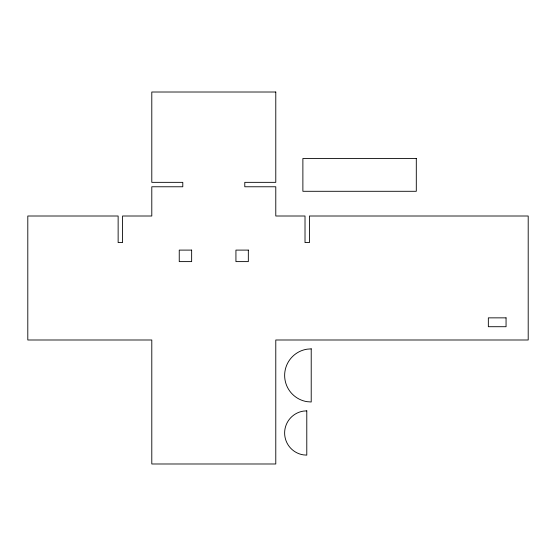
<?xml version="1.0" encoding="UTF-8"?>
<svg xmlns="http://www.w3.org/2000/svg" width="556" height="556" viewBox="0 0 556 556"><rect width="100%" height="100%" fill="white"/><g stroke="black" fill="none" stroke-linecap="round" stroke-linejoin="round"><path stroke-width="0.83" d="M311.214 348.855L307.058 349.182A26.57 26.57 0 0 0 307.058 401.668L311.214 401.995L311.214 348.855M306.787 410.849L303.319 411.12A22.143 22.143 0 0 0 303.319 454.864L306.787 455.135L306.787 410.849M275.783 92.011L151.795 92.011L151.795 182.347L182.792 182.347L182.792 186.774L151.795 186.774L151.795 216.006L122.563 216.006L122.563 242.576L118.136 242.576L118.136 216.006L27.8 216.006L27.8 339.994L151.795 339.994L151.795 463.989L275.783 463.989L275.783 339.994L528.2 339.994L528.2 216.006L309.442 216.006L309.442 242.576L305.015 242.576L305.015 216.006L275.783 216.006L275.783 186.774L244.786 186.774L244.786 182.347L275.783 182.347L275.783 92.011M416.298 158.509L302.881 158.509L302.881 191.292L416.298 191.292L416.298 158.509M191.646 250.103L179.247 250.103L179.247 261.612L191.646 261.612L191.646 250.103M248.33 250.103L235.932 250.103L235.932 261.612L248.33 261.612L248.33 250.103M506.057 317.858L488.342 317.858L488.342 326.713L506.057 326.713L506.057 317.858"/></g></svg>
